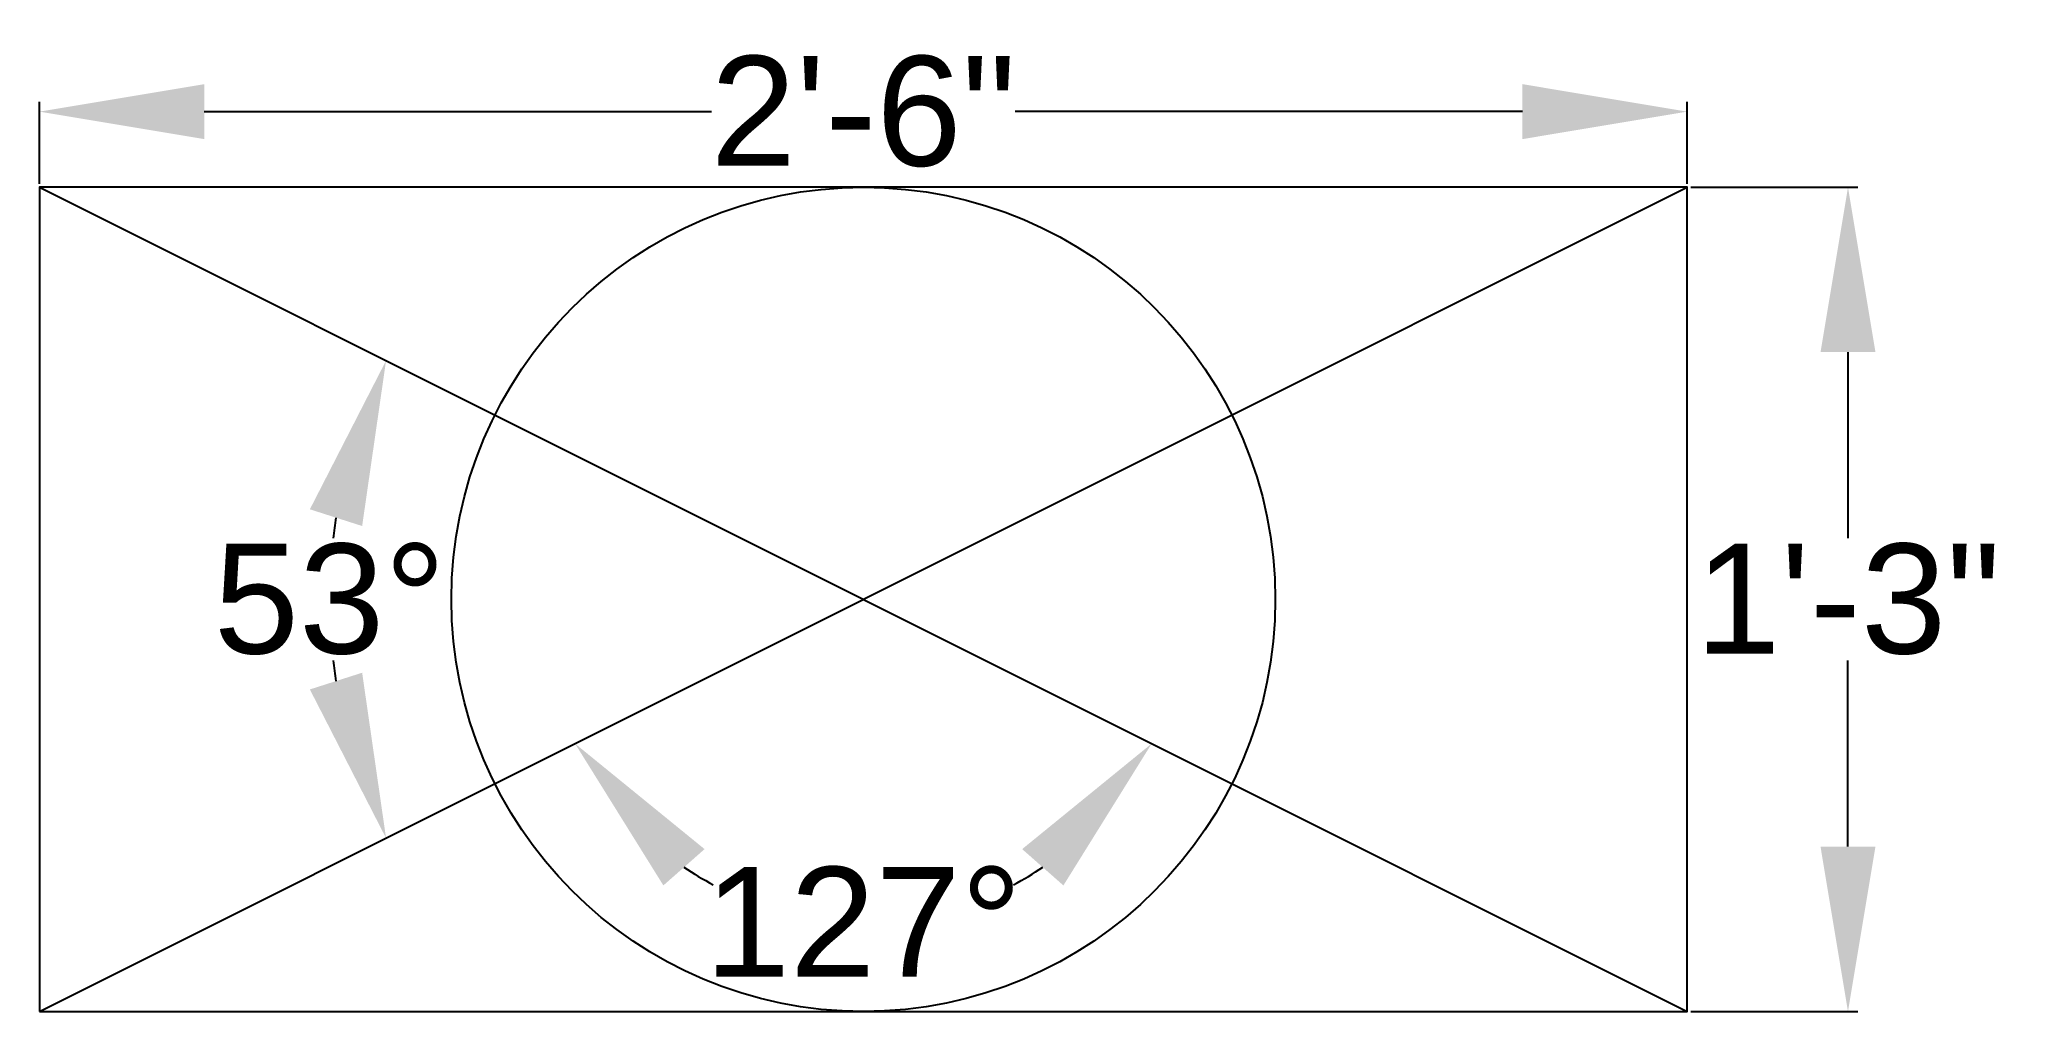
# Model space of a CAD drawing. Header units: inches. Extents: x 10.8 to 46.7, y 5.8 to 23.4.
import ezdxf

# ---------------------------------------------------------------- set-up
doc = ezdxf.new("R2010")
doc.units = ezdxf.units.IN
doc.header["$MEASUREMENT"] = 0
doc.styles.get("Standard").update_dxf_attribs({"font": 'arial.ttf'})
doc.dimstyles.get("Standard").update_dxf_attribs({"dimtxt": 2, "dimasz": 3, "dimexe": 0.18, "dimexo": 0.0625, "dimgap": 0.09, "dimtad": 0, "dimtih": 1, "dimtoh": 1, "dimdec": 0, "dimzin": 0, "dimdsep": 46, "dimlunit": 4, "dimtxsty": 'Standard', "dimcen": 0.09, "dimadec": 0, "dimazin": 0, "dimtfac": 1, "dimtdec": 0, "dimtofl": 0, "dimtmove": 0, "dimatfit": 3, "dimfxl": 1, "dimtolj": 1, "dimtzin": 0, "dimarcsym": 0})

# ---------------------------------------------------------------- blocks, each defined once
blk = doc.blocks.new('*D2')
at = {"color": 0, "lineweight": -2, "transparency": 16777216}
for p, q in [((40.816, 20.754), (43.859, 20.754)), ((43.679, 17.754), (43.679, 14.366)), ((43.679, 8.754), (43.679, 12.142)), ((40.816, 5.754), (43.859, 5.754))]:
    blk.add_line(p, q, dxfattribs=at)
at = {"color": 0, "transparency": 16777216}
for points in [[(43.179, 17.754), (44.179, 17.754), (43.679, 20.754)], [(43.179, 8.754), (44.179, 8.754), (43.679, 5.754)]]:
    blk.add_solid(points, dxfattribs=at)
at = {"layer": 'Defpoints', "color": 0, "transparency": 16777216}
for p in [(40.753, 20.754), (40.753, 5.754), (43.679, 5.754)]:
    blk.add_point(p, dxfattribs=at)
at = {"color": 0, "transparency": 16777216, "insert": (43.679, 13.254), "char_height": 2, "attachment_point": 5}
blk.add_mtext('\\A1;1\'-3"', dxfattribs=at)
blk = doc.blocks.new('*D3')
at = {"color": 0, "lineweight": -2, "transparency": 16777216}
for p, q in [((10.753, 20.816), (10.753, 22.31)), ((40.753, 20.816), (40.753, 22.31)), ((13.753, 22.13), (22.988, 22.13)), ((37.753, 22.13), (28.519, 22.13))]:
    blk.add_line(p, q, dxfattribs=at)
at = {"color": 0, "transparency": 16777216}
for points in [[(13.753, 22.63), (13.753, 21.63), (10.753, 22.13)], [(37.753, 22.63), (37.753, 21.63), (40.753, 22.13)]]:
    blk.add_solid(points, dxfattribs=at)
at = {"layer": 'Defpoints', "color": 0, "transparency": 16777216}
for p in [(40.753, 22.13), (10.753, 20.754), (40.753, 20.754)]:
    blk.add_point(p, dxfattribs=at)
at = {"color": 0, "transparency": 16777216, "insert": (25.753, 22.13), "char_height": 2, "attachment_point": 5}
blk.add_mtext('\\A1;2\'-6"', dxfattribs=at)
blk = doc.blocks.new('*D4')
at = {"color": 0, "lineweight": -2, "transparency": 16777216}
for start, end in [(171.1975, 173.429), (186.571, 188.8025)]:
    blk.add_arc((25.753, 13.254), 9.716, start, end, dxfattribs=at)
at = {"color": 0, "transparency": 16777216}
for points in [[(15.676, 14.893), (16.628, 14.589), (17.063, 17.599)], [(16.628, 11.919), (15.676, 11.615), (17.063, 8.909)]]:
    blk.add_solid(points, dxfattribs=at)
at = {"layer": 'Defpoints', "color": 0, "transparency": 16777216}
for p in [(10.753, 20.754), (40.753, 20.754), (16.153, 14.749), (10.753, 5.754), (40.753, 5.754)]:
    blk.add_point(p, dxfattribs=at)
at = {"color": 0, "transparency": 16777216, "insert": (16.037, 13.254), "char_height": 2, "attachment_point": 5}
blk.add_mtext('\\A1;53°', dxfattribs=at)
blk = doc.blocks.new('*D5')
at = {"color": 0, "lineweight": -2, "transparency": 16777216}
for start, end in [(236.1823, 242.2276), (297.7724, 303.8177)]:
    blk.add_arc((25.753, 13.254), 5.869, start, end, dxfattribs=at)
at = {"color": 0, "transparency": 16777216}
for points in [[(22.112, 8.048), (22.862, 8.709), (20.504, 10.629)], [(28.644, 8.709), (29.395, 8.048), (31.002, 10.629)]]:
    blk.add_solid(points, dxfattribs=at)
at = {"layer": 'Defpoints', "color": 0, "transparency": 16777216}
for p in [(10.753, 20.754), (40.753, 20.754), (23.636, 7.78), (10.753, 5.754), (40.753, 5.754)]:
    blk.add_point(p, dxfattribs=at)
at = {"color": 0, "transparency": 16777216, "insert": (25.753, 7.385), "char_height": 2, "attachment_point": 5}
blk.add_mtext('\\A1;127°', dxfattribs=at)

msp = doc.modelspace()

# ---------------------------------------------------------------- linework, layer by layer
for p, q in [((10.753, 20.754), (40.753, 5.754)), ((10.753, 5.754), (40.753, 20.754))]:
    msp.add_line(p, q)
msp.add_lwpolyline([(10.753, 5.754), (40.753, 5.754), (40.753, 20.754), (10.753, 20.754)], close=True)
msp.add_circle((25.753, 13.254), 7.5)

# ---------------------------------------------------------------- dimensions: what is measured, and where the dimension line sits
dim = msp.add_linear_dim(base=(40.753, 22.13), p1=(10.753, 20.754), p2=(40.753, 20.754), dimstyle='Standard')
dim.commit()
dim.dimension.update_dxf_attribs({"geometry": '*D3', "text_midpoint": (25.753, 22.13)})
for base, picture, middle in [((16.153, 14.749), '*D4', (16.037, 13.254)), ((23.636, 7.78), '*D5', (25.753, 7.385))]:
    dim = msp.add_angular_dim_2l(base=base, line1=((10.753, 5.754), (40.753, 20.754)), line2=((10.753, 20.754), (40.753, 5.754)), dimstyle='Standard')
    dim.commit()
    dim.dimension.update_dxf_attribs({"geometry": picture, "text_midpoint": middle})
dim = msp.add_linear_dim(base=(43.679, 5.754), p1=(40.753, 20.754), p2=(40.753, 5.754), angle=90, dimstyle='Standard')
dim.commit()
dim.dimension.update_dxf_attribs({"geometry": '*D2', "text_midpoint": (43.679, 13.254)})

doc.saveas('drawing.dxf')
